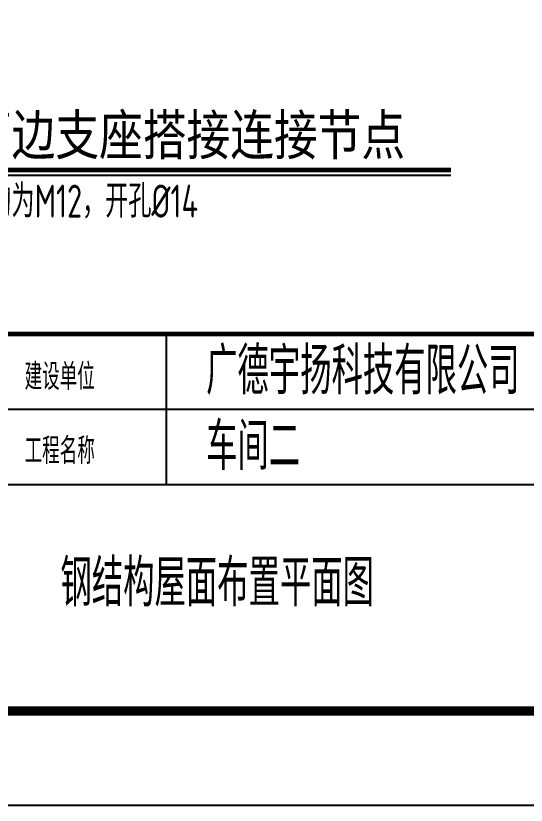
# Model space of a CAD drawing. Extents: x -2331248 to -1198620, y -977263 to -545844.
# Drawn here: x -1213655 to -1206888, y -765858 to -755387 of the extents above; entities that cross this region are included whole.
import ezdxf

# ---------------------------------------------------------------- set-up
doc = ezdxf.new("R2010")
doc.units = 0
doc.header["$LTSCALE"] = 1000
doc.header["$MEASUREMENT"] = 0
doc.layers.get('0').update_dxf_attribs({"linetype": 'CONTINUOUS'})
for name, color, linetype in [('PUB_TITLE', 4, 'CONTINUOUS'), ('ROOM', 7, 'CONTINUOUS'), ('TEXT', 7, 'CONTINUOUS'), ('THICK', 6, 'CONTINUOUS'), ('THIN', 7, 'CONTINUOUS'), ('t图框', 222, 'CONTINUOUS')]:
    doc.layers.add(name, color=color, linetype=linetype)
doc.styles.add('HZ', font='tssdeng.shx', dxfattribs={"width": 0.8, "bigfont": 'tssdchn.shx'})
doc.styles.add('TSSD_REIN', font='Tssdeng.shx', dxfattribs={"width": 0.7, "bigfont": 'hztxt.shx'})
doc.styles.add('房间名称', font='SIMPLEX', dxfattribs={"width": 0.7, "bigfont": '0HZTXT'})
doc.styles.add('黑体', font='SIMHEI.TTF', dxfattribs={"width": 1.4})

# ---------------------------------------------------------------- blocks, each defined once
blk = doc.blocks.new('ASDDA')
at = {"layer": 't图框'}
for p, q in [((-273365.6, 3065618.5), (-295865.6, 3065618.5)), ((-281365.6, 3065618.5), (-281365.6, 3064018.5)), ((-273365.6, 3064818.5), (-283365.6, 3064818.5)), ((-273365.6, 3064018.5), (-295865.6, 3064018.5)), ((-315865.6, 3061618.4), (-273365.6, 3061618.4))]:
    blk.add_line(p, q, dxfattribs=at)
at = {"layer": 't图框', "const_width": 50}
blk.add_lwpolyline([(-295865.6, 3061618.5), (-295865.6, 3065618.5), (-273365.6, 3065618.5)], dxfattribs=at)
at = {"style": '房间名称', "width": 0.7}
for s, p in [('建设单位', (-282867.9, 3065025.5)), ('工程名称', (-282867.9, 3064238.8))]:
    blk.add_text(s, height=280, dxfattribs=at).set_placement(p)
at = {"layer": 'ROOM', "style": 'HZ', "width": 0.7}
for s, height, p in [('广德宇扬科技有限公司', 500, (-280942.2, 3064977)), ('车间二', 500.01, (-280942.3, 3064177))]:
    blk.add_text(s, height=height, dxfattribs=at).set_placement(p)
blk = doc.blocks.new('A$C1A1A4385')
at = {"layer": 'THICK', "const_width": 50}
blk.add_lwpolyline([(14444.3, 554.1), (21339, 554.1)], dxfattribs=at)
at = {"layer": 'THIN'}
blk.add_lwpolyline([(14444.3, 500.8), (21339, 500.8)], dxfattribs=at)
at = {"style": '黑体', "width": 0.8}
blk.add_text('Z型檩条两边支座搭接连接节点', height=424.996, dxfattribs=at).set_placement((14594.3, 714.7, -3910))
at = {"layer": 'TEXT', "ltscale": 99, "style": 'TSSD_REIN', "width": 0.7}
blk.add_text('所有螺栓均为M12，开孔%%C14', height=349.997, dxfattribs=at).set_placement((15453.4, 49.6))

msp = doc.modelspace()

# ---------------------------------------------------------------- linework, layer by layer
at = {"layer": 'PUB_TITLE'}
msp.add_lwpolyline([(-1331785.4, -765858.1), (-1200410.4, -765858.1), (-1200410.4, -691608.1), (-1331785.4, -691608.1)], close=True, dxfattribs=at)
at = {"layer": 'PUB_TITLE', "const_width": 125}
msp.add_lwpolyline([(-1328660.4, -764608.1), (-1201660.4, -764608.1), (-1201660.4, -692858.1), (-1328660.4, -692858.1)], close=True, dxfattribs=at)

# ---------------------------------------------------------------- block references
at = {"xscale": 1.25, "yscale": 1.25, "zscale": 1.25}
msp.add_blockref('A$C1A1A4385', (-1234561, -758126.2), dxfattribs=at)
at = {"lineweight": -3, "xscale": 1.250016957928892, "yscale": 1.250016958278138, "zscale": 1.250016957604765}
msp.add_blockref('ASDDA', (-859948.8, -4591683), dxfattribs=at)

# ---------------------------------------------------------------- texts
at = {"layer": 'ROOM', "style": 'HZ', "width": 0.7}
msp.add_text('钢结构屋面布置平面图', height=625, dxfattribs=at).set_placement((-1213063, -763221.3))

doc.saveas('drawing.dxf')
